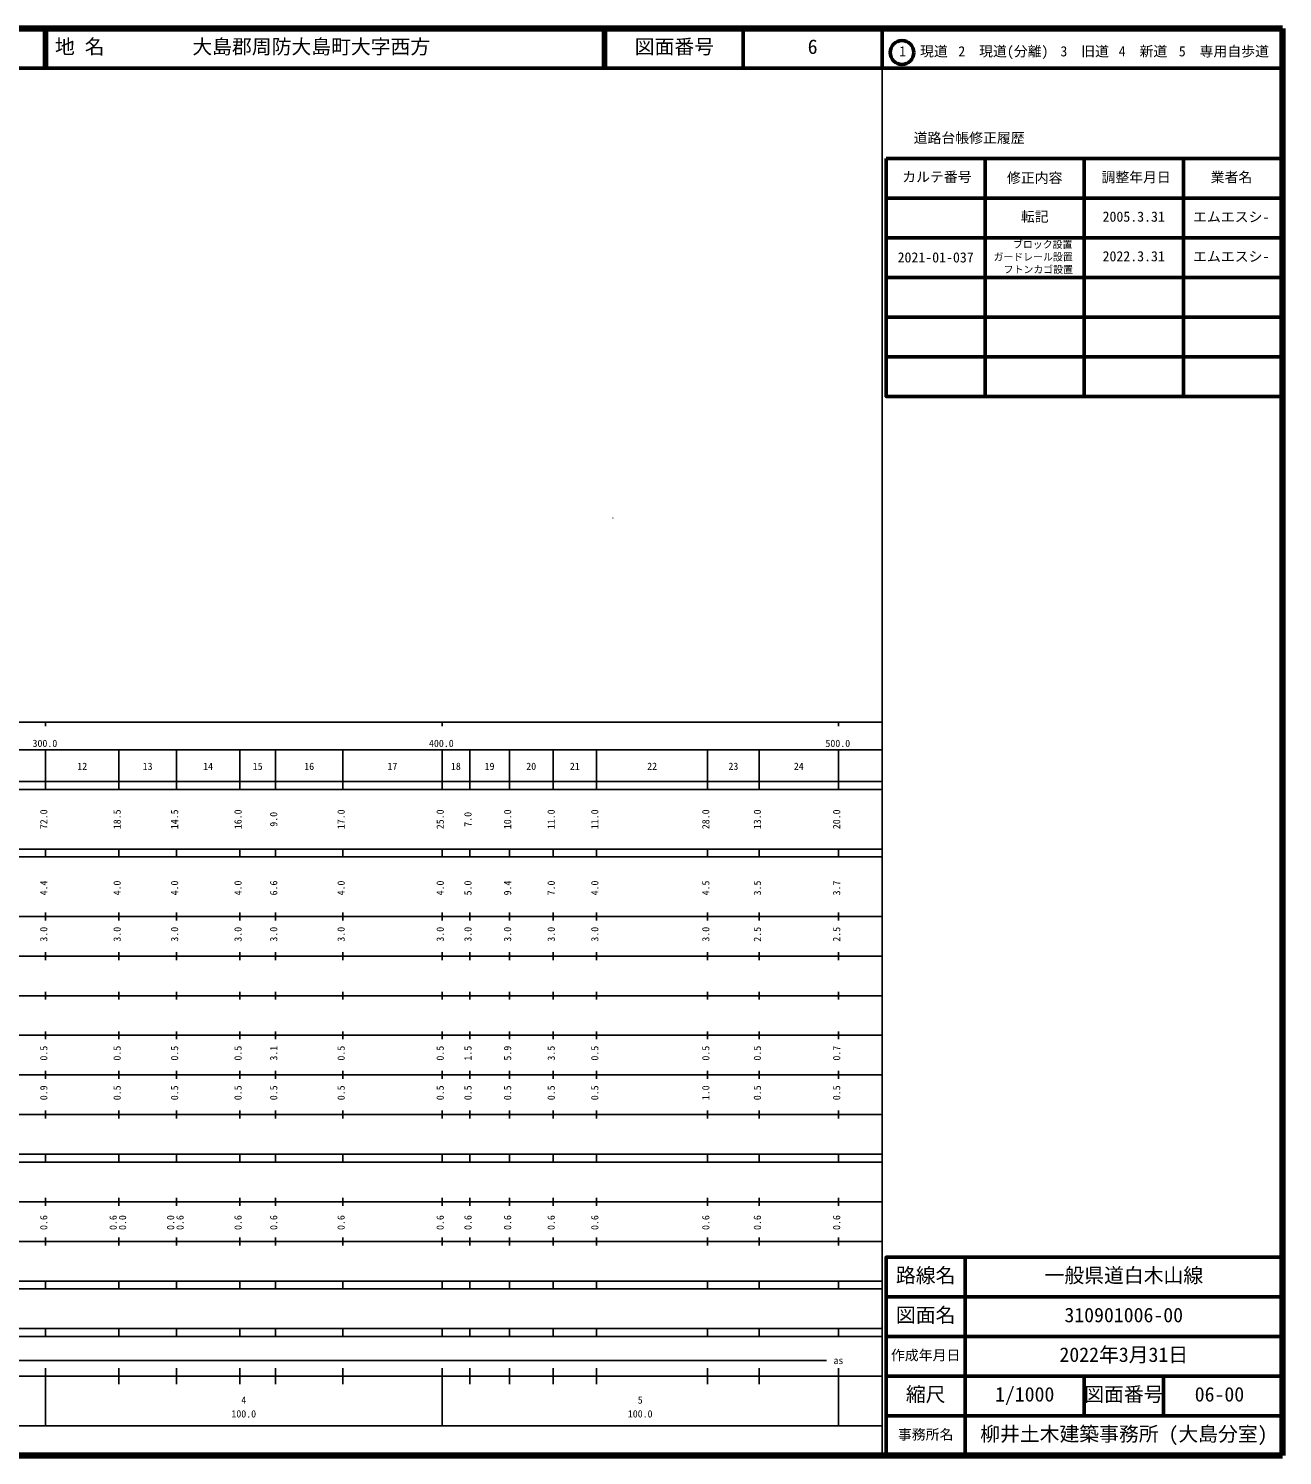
# Model space of a CAD drawing. Units: millimetres on the paper. Extents: x 40 to 680, y 20 to 380.
# Drawn here: x 363.7 to 680, y 20 to 380 of the extents above; entities that cross this region are included whole.
import ezdxf
from ezdxf.enums import TextEntityAlignment as Align

# ---------------------------------------------------------------- set-up
doc = ezdxf.new("R2010")
doc.units = ezdxf.units.MM
for name, color, linetype, lineweight in [('M-BMK-HTXT', 7, 'Continuous', 13), ('M-TTL', 2, 'Continuous', 140), ('M-TTL-BAND', 7, 'Continuous', 25), ('M-TTL-FRAM', 2, 'Continuous', 50), ('M-TTL-LINE', 7, 'Continuous', 50)]:
    doc.layers.add(name, color=color, linetype=linetype, lineweight=lineweight)
doc.layers.add('M-TTL-TXT', color=7, linetype='Continuous')
doc.styles.add('ＭＳ ゴシック', font='')
doc.styles.get('ＭＳ ゴシック').set_extended_font_data('MS Gothic')

msp = doc.modelspace()

# ---------------------------------------------------------------- linework, layer by layer
at = {"layer": 'M-BMK-HTXT'}
for radius in [0.0313, 0.025, 0.0188, 0.0125, 0.0063]:
    msp.add_circle((511.086, 256.511), radius, dxfattribs=at)
at = {"layer": 'M-TTL'}
for p, q in [((680, 380), (40, 380)), ((680, 20), (680, 380)), ((40, 20), (680, 20))]:
    msp.add_line(p, q, dxfattribs=at)
at = {"layer": 'M-TTL-BAND'}
for p, q in [((579, 20), (579, 370)), ((40, 205), (579, 205)), ((368, 205), (368, 204)), ((468, 205), (468, 204)), ((568, 205), (568, 204)), ((68, 198), (579, 198)), ((368, 188), (368, 198)), ((386.5, 188), (386.5, 198)), ((401, 188), (401, 198)), ((417, 188), (417, 198)), ((426, 188), (426, 198)), ((443, 188), (443, 198)), ((468, 188), (468, 198)), ((475, 188), (475, 198)), ((485, 188), (485, 198)), ((496, 188), (496, 198)), ((507, 188), (507, 198)), ((535, 188), (535, 198)), ((548, 188), (548, 198)), ((568, 188), (568, 198)), ((40, 190), (579, 190)), ((40, 188), (579, 188)), ((40, 173), (579, 173)), ((368, 171), (368, 173)), ((386.5, 171), (386.5, 173)), ((401, 171), (401, 173)), ((417, 171), (417, 173)), ((426, 171), (426, 173)), ((443, 171), (443, 173)), ((468, 171), (468, 173)), ((475, 171), (475, 173)), ((485, 171), (485, 173)), ((496, 171), (496, 173)), ((507, 171), (507, 173)), ((535, 171), (535, 173)), ((548, 171), (548, 173)), ((568, 171), (568, 173)), ((40, 171), (579, 171)), ((40, 156), (579, 156)), ((368, 155), (368, 157)), ((386.5, 155), (386.5, 157)), ((401, 155), (401, 157)), ((417, 155), (417, 157)), ((426, 155), (426, 157)), ((443, 155), (443, 157)), ((468, 155), (468, 157)), ((475, 155), (475, 157)), ((485, 155), (485, 157)), ((496, 155), (496, 157)), ((507, 155), (507, 157)), ((535, 155), (535, 157)), ((548, 155), (548, 157)), ((568, 155), (568, 157)), ((46, 146), (579, 146)), ((368, 145), (368, 147)), ((386.5, 145), (386.5, 147)), ((401, 145), (401, 147)), ((417, 145), (417, 147)), ((426, 145), (426, 147)), ((443, 145), (443, 147)), ((468, 145), (468, 147)), ((475, 145), (475, 147)), ((485, 145), (485, 147)), ((496, 145), (496, 147)), ((507, 145), (507, 147)), ((535, 145), (535, 147)), ((548, 145), (548, 147)), ((568, 145), (568, 147)), ((368, 135), (368, 137)), ((386.5, 135), (386.5, 137)), ((401, 135), (401, 137)), ((417, 135), (417, 137)), ((426, 135), (426, 137)), ((443, 135), (443, 137)), ((468, 135), (468, 137)), ((475, 135), (475, 137)), ((485, 135), (485, 137)), ((496, 135), (496, 137)), ((507, 135), (507, 137)), ((535, 135), (535, 137)), ((548, 135), (548, 137)), ((568, 135), (568, 137)), ((52, 136), (579, 136)), ((46, 126), (579, 126)), ((368, 125), (368, 127)), ((386.5, 125), (386.5, 127)), ((401, 125), (401, 127)), ((417, 125), (417, 127)), ((426, 125), (426, 127)), ((443, 125), (443, 127)), ((468, 125), (468, 127)), ((475, 125), (475, 127)), ((485, 125), (485, 127)), ((496, 125), (496, 127)), ((507, 125), (507, 127)), ((535, 125), (535, 127)), ((548, 125), (548, 127)), ((568, 125), (568, 127)), ((52, 116), (579, 116)), ((368, 115), (368, 117)), ((386.5, 115), (386.5, 117)), ((401, 115), (401, 117)), ((417, 115), (417, 117)), ((426, 115), (426, 117)), ((443, 115), (443, 117)), ((468, 115), (468, 117)), ((475, 115), (475, 117)), ((485, 115), (485, 117)), ((496, 115), (496, 117)), ((507, 115), (507, 117)), ((535, 115), (535, 117)), ((548, 115), (548, 117)), ((568, 115), (568, 117)), ((46, 106), (579, 106)), ((368, 105), (368, 107)), ((386.5, 105), (386.5, 107)), ((401, 105), (401, 107)), ((417, 105), (417, 107)), ((426, 105), (426, 107)), ((443, 105), (443, 107)), ((468, 105), (468, 107)), ((475, 105), (475, 107)), ((485, 105), (485, 107)), ((496, 105), (496, 107)), ((507, 105), (507, 107)), ((535, 105), (535, 107)), ((548, 105), (548, 107)), ((568, 105), (568, 107)), ((40, 96), (579, 96)), ((40, 94), (579, 94)), ((368, 94), (368, 96)), ((386.5, 94), (386.5, 96)), ((401, 94), (401, 96)), ((417, 94), (417, 96)), ((426, 94), (426, 96)), ((443, 94), (443, 96)), ((468, 94), (468, 96)), ((475, 94), (475, 96)), ((485, 94), (485, 96)), ((496, 94), (496, 96)), ((507, 94), (507, 96)), ((535, 94), (535, 96)), ((548, 94), (548, 96)), ((568, 94), (568, 96)), ((49, 84), (579, 84)), ((368, 83), (368, 85)), ((386.5, 83), (386.5, 85)), ((401, 83), (401, 85)), ((417, 83), (417, 85)), ((426, 83), (426, 85)), ((443, 83), (443, 85)), ((468, 83), (468, 85)), ((475, 83), (475, 85)), ((485, 83), (485, 85)), ((496, 83), (496, 85)), ((507, 83), (507, 85)), ((535, 83), (535, 85)), ((548, 83), (548, 85)), ((568, 83), (568, 85)), ((40, 74), (579, 74)), ((368, 73), (368, 75)), ((386.5, 73), (386.5, 75)), ((401, 73), (401, 75)), ((417, 73), (417, 75)), ((426, 73), (426, 75)), ((443, 73), (443, 75)), ((468, 73), (468, 75)), ((475, 73), (475, 75)), ((485, 73), (485, 75)), ((496, 73), (496, 75)), ((507, 73), (507, 75)), ((535, 73), (535, 75)), ((548, 73), (548, 75)), ((568, 73), (568, 75)), ((40, 64), (579, 64)), ((40, 62), (579, 62)), ((368, 62), (368, 64)), ((386.5, 62), (386.5, 64)), ((401, 62), (401, 64)), ((417, 62), (417, 64)), ((426, 62), (426, 64)), ((443, 62), (443, 64)), ((468, 62), (468, 64)), ((475, 62), (475, 64)), ((485, 62), (485, 64)), ((496, 62), (496, 64)), ((507, 62), (507, 64)), ((535, 62), (535, 64)), ((548, 62), (548, 64)), ((568, 62), (568, 64)), ((40, 52), (579, 52)), ((368, 50), (368, 52)), ((386.5, 50), (386.5, 52)), ((401, 50), (401, 52)), ((417, 50), (417, 52)), ((426, 50), (426, 52)), ((443, 50), (443, 52)), ((468, 50), (468, 52)), ((475, 50), (475, 52)), ((485, 50), (485, 52)), ((496, 50), (496, 52)), ((507, 50), (507, 52)), ((535, 50), (535, 52)), ((548, 50), (548, 52)), ((568, 50), (568, 52)), ((40, 50), (579, 50)), ((71, 44), (565, 44)), ((40, 40), (579, 40)), ((368, 27.5), (368, 42)), ((386.5, 38), (386.5, 42)), ((401, 38), (401, 42)), ((417, 38), (417, 42)), ((426, 38), (426, 42)), ((443, 38), (443, 42)), ((468, 27.5), (468, 42)), ((475, 38), (475, 42)), ((485, 38), (485, 42)), ((496, 38), (496, 42)), ((507, 38), (507, 42)), ((535, 38), (535, 42)), ((548, 38), (548, 42)), ((568, 27.5), (568, 42)), ((68, 27.5), (579, 27.5))]:
    msp.add_line(p, q, dxfattribs=at)
at = {"layer": 'M-TTL-FRAM'}
msp.add_line((580, 347.197), (680, 347.197), dxfattribs=at)
for points in [[(580, 347.197), (580, 287.197), (680, 287.197)], [(680, 70), (580, 70), (580, 20)]]:
    msp.add_lwpolyline(points, dxfattribs=at)
at = {"layer": 'M-TTL-LINE'}
for p, q in [((367.75, 380), (367.75, 370)), ((368.25, 380), (368.25, 370)), ((508.747, 380), (508.747, 370)), ((509.247, 380), (509.247, 370)), ((543.996, 380), (543.996, 370)), ((579, 380), (579, 370)), ((40, 370), (680, 370)), ((605, 347.197), (605, 287.197)), ((630, 347.197), (630, 287.197)), ((655, 347.197), (655, 287.197)), ((580, 337.197), (680, 337.197)), ((580, 327.197), (680, 327.197)), ((580, 317.197), (680, 317.197)), ((580, 307.197), (680, 307.197)), ((580, 297.197), (680, 297.197)), ((600, 70), (600, 20)), ((680, 60), (580, 60)), ((680, 50), (580, 50)), ((680, 40), (580, 40)), ((630, 40), (630, 30)), ((650, 40), (650, 30)), ((680, 30), (580, 30))]:
    msp.add_line(p, q, dxfattribs=at)
msp.add_circle((584.031, 373.958), 3, dxfattribs=at)

# ---------------------------------------------------------------- texts
at = {"layer": 'M-TTL-BAND', "style": 'ＭＳ ゴシック'}
for s, p in [('300.0', (364.719, 198.195)), ('400.0', (464.719, 198.195)), ('500.0', (564.719, 198.195)), ('12', (376, 192.405)), ('13', (392.5, 192.405)), ('14', (407.75, 192.405)), ('15', (420.25, 192.405)), ('16', (433.25, 192.405)), ('17', (454.25, 192.405)), ('18', (470.25, 192.405)), ('19', (478.75, 192.405)), ('20', (489.25, 192.405)), ('21', (500.25, 192.405)), ('22', (519.75, 192.405)), ('23', (540.25, 192.405)), ('24', (556.75, 192.405)), ('as', (566.75, 42.5)), ('4', (417.375, 32.523)), ('5', (517.375, 32.523)), ('100.0', (414.875, 29.033)), ('100.0', (514.875, 29.033))]:
    msp.add_text(s, height=1.833, dxfattribs=at).set_placement(p, align=Align.BOTTOM_LEFT)
for s, p in [('72.0', (369, 178)), ('18.5', (387.5, 178)), ('14.5', (402, 178)), ('16.0', (418, 178)), ('9.0', (427, 178.625)), ('17.0', (444, 178)), ('25.0', (469, 178)), ('7.0', (476, 178.625)), ('10.0', (486, 178)), ('11.0', (497, 178)), ('11.0', (508, 178)), ('28.0', (536, 178)), ('13.0', (549, 178)), ('20.0', (569, 178)), ('4.4', (369, 161.299)), ('4.0', (387.5, 161.299)), ('4.0', (402, 161.299)), ('4.0', (418, 161.299)), ('6.6', (427, 161.299)), ('4.0', (444, 161.299)), ('4.0', (469, 161.299)), ('5.0', (476, 161.299)), ('9.4', (486, 161.299)), ('7.0', (497, 161.299)), ('4.0', (508, 161.299)), ('4.5', (536, 161.299)), ('3.5', (549, 161.299)), ('3.7', (569, 161.299)), ('3.0', (369, 149.625)), ('3.0', (387.5, 149.625)), ('3.0', (402, 149.625)), ('3.0', (418, 149.625)), ('3.0', (427, 149.625)), ('3.0', (444, 149.625)), ('3.0', (469, 149.625)), ('3.0', (476, 149.625)), ('3.0', (486, 149.625)), ('3.0', (497, 149.625)), ('3.0', (508, 149.625)), ('3.0', (536, 149.625)), ('2.5', (549, 149.625)), ('2.5', (569, 149.625)), ('0.5', (369, 119.625)), ('0.5', (387.5, 119.625)), ('0.5', (402, 119.625)), ('0.5', (418, 119.625)), ('3.1', (427, 119.625)), ('0.5', (444, 119.625)), ('0.5', (469, 119.625)), ('1.5', (476, 119.625)), ('5.9', (486, 119.625)), ('3.5', (497, 119.625)), ('0.5', (508, 119.625)), ('0.5', (536, 119.625)), ('0.5', (549, 119.625)), ('0.7', (569, 119.625)), ('0.9', (369, 109.625)), ('0.5', (387.5, 109.625)), ('0.5', (402, 109.625)), ('0.5', (418, 109.625)), ('0.5', (427, 109.625)), ('0.5', (444, 109.625)), ('0.5', (469, 109.625)), ('0.5', (476, 109.625)), ('0.5', (486, 109.625)), ('0.5', (497, 109.625)), ('0.5', (508, 109.625)), ('1.0', (536, 109.625)), ('0.5', (549, 109.625)), ('0.5', (569, 109.625)), ('0.6', (369, 76.889)), ('0.6', (386.5, 76.889)), ('0.0', (388.87, 76.889)), ('0.0', (401, 76.889)), ('0.6', (403.37, 76.889)), ('0.6', (418, 76.889)), ('0.6', (427, 76.889)), ('0.6', (444, 76.889)), ('0.6', (469, 76.889)), ('0.6', (476, 76.889)), ('0.6', (486, 76.889)), ('0.6', (497, 76.889)), ('0.6', (508, 76.889)), ('0.6', (536, 76.889)), ('0.6', (549, 76.889)), ('0.6', (569, 76.889))]:
    msp.add_text(s, height=1.833, rotation=90, dxfattribs=at).set_placement(p, align=Align.BOTTOM_LEFT)
at = {"layer": 'M-TTL-TXT', "style": 'ＭＳ ゴシック'}
for s, height, p in [('地 名', 3.666, (370.38, 372.5)), ('大島郡周防大島町大字西方', 3.666, (405.024, 372.5)), ('図面番号', 3.666, (516.621, 372.5)), ('6', 3.666, (560.246, 372.5)), ('1\u3000現道', 2.566, (583.323, 372.208)), ('2\u3000現道(分離)', 2.566, (598.244, 372.208)), ('3\u3000旧道', 2.566, (623.996, 372.208)), ('4\u3000新道', 2.566, (638.699, 372.208)), ('5\u3000専用自歩道', 2.566, (653.853, 372.208)), ('道路台帳修正履歴', 2.566, (586.968, 350.363)), ('カルテ番号', 2.566, (584.089, 340.527)), ('修正内容', 2.566, (610.509, 340.273)), ('調整年月日', 2.566, (634.339, 340.447)), ('業者名', 2.566, (661.884, 340.447)), ('転記', 2.566, (614, 330.495)), ('2005.3.31', 2.566, (634.625, 330.495)), ('エムエスシ-', 2.566, (657.452, 330.439)), ('ブロック設置', 1.833, (612.033, 324.068)), ('2021-01-037', 2.566, (582.921, 320.212)), ('ガードレール設置', 1.833, (607.108, 320.906)), ('フトンカゴ設置', 1.833, (609.661, 317.744)), ('2022.3.31', 2.566, (634.625, 320.495)), ('エムエスシ-', 2.566, (657.452, 320.439)), ('路線名', 3.666, (582.5, 62.5)), ('路線名', 3.666, (582.5, 62.5)), ('一般県道白木山線', 3.666, (620, 62.5)), ('図面名', 3.666, (582.5, 52.5)), ('図面名', 3.666, (582.5, 52.5)), ('310901006-00', 3.666, (625, 52.5)), ('作成年月日', 2.566, (581.25, 43.25)), ('作成年月日', 2.566, (581.25, 43.25)), ('2022年3月31日', 3.666, (623.75, 42.5)), ('縮尺', 3.666, (585, 32.5)), ('縮尺', 3.666, (585, 32.5)), ('1/1000', 3.666, (607.5, 32.5)), ('図面番号', 3.666, (630, 32.5)), ('図面番号', 3.666, (630, 32.5)), ('06-00', 3.666, (657.875, 32.5)), ('事務所名', 2.566, (583, 23.25)), ('事務所名', 2.566, (583, 23.25)), ('柳井土木建築事務所 (大島分室)', 3.666, (603.75, 22.5))]:
    msp.add_text(s, height=height, dxfattribs=at).set_placement(p, align=Align.BOTTOM_LEFT)

doc.saveas('drawing.dxf')
